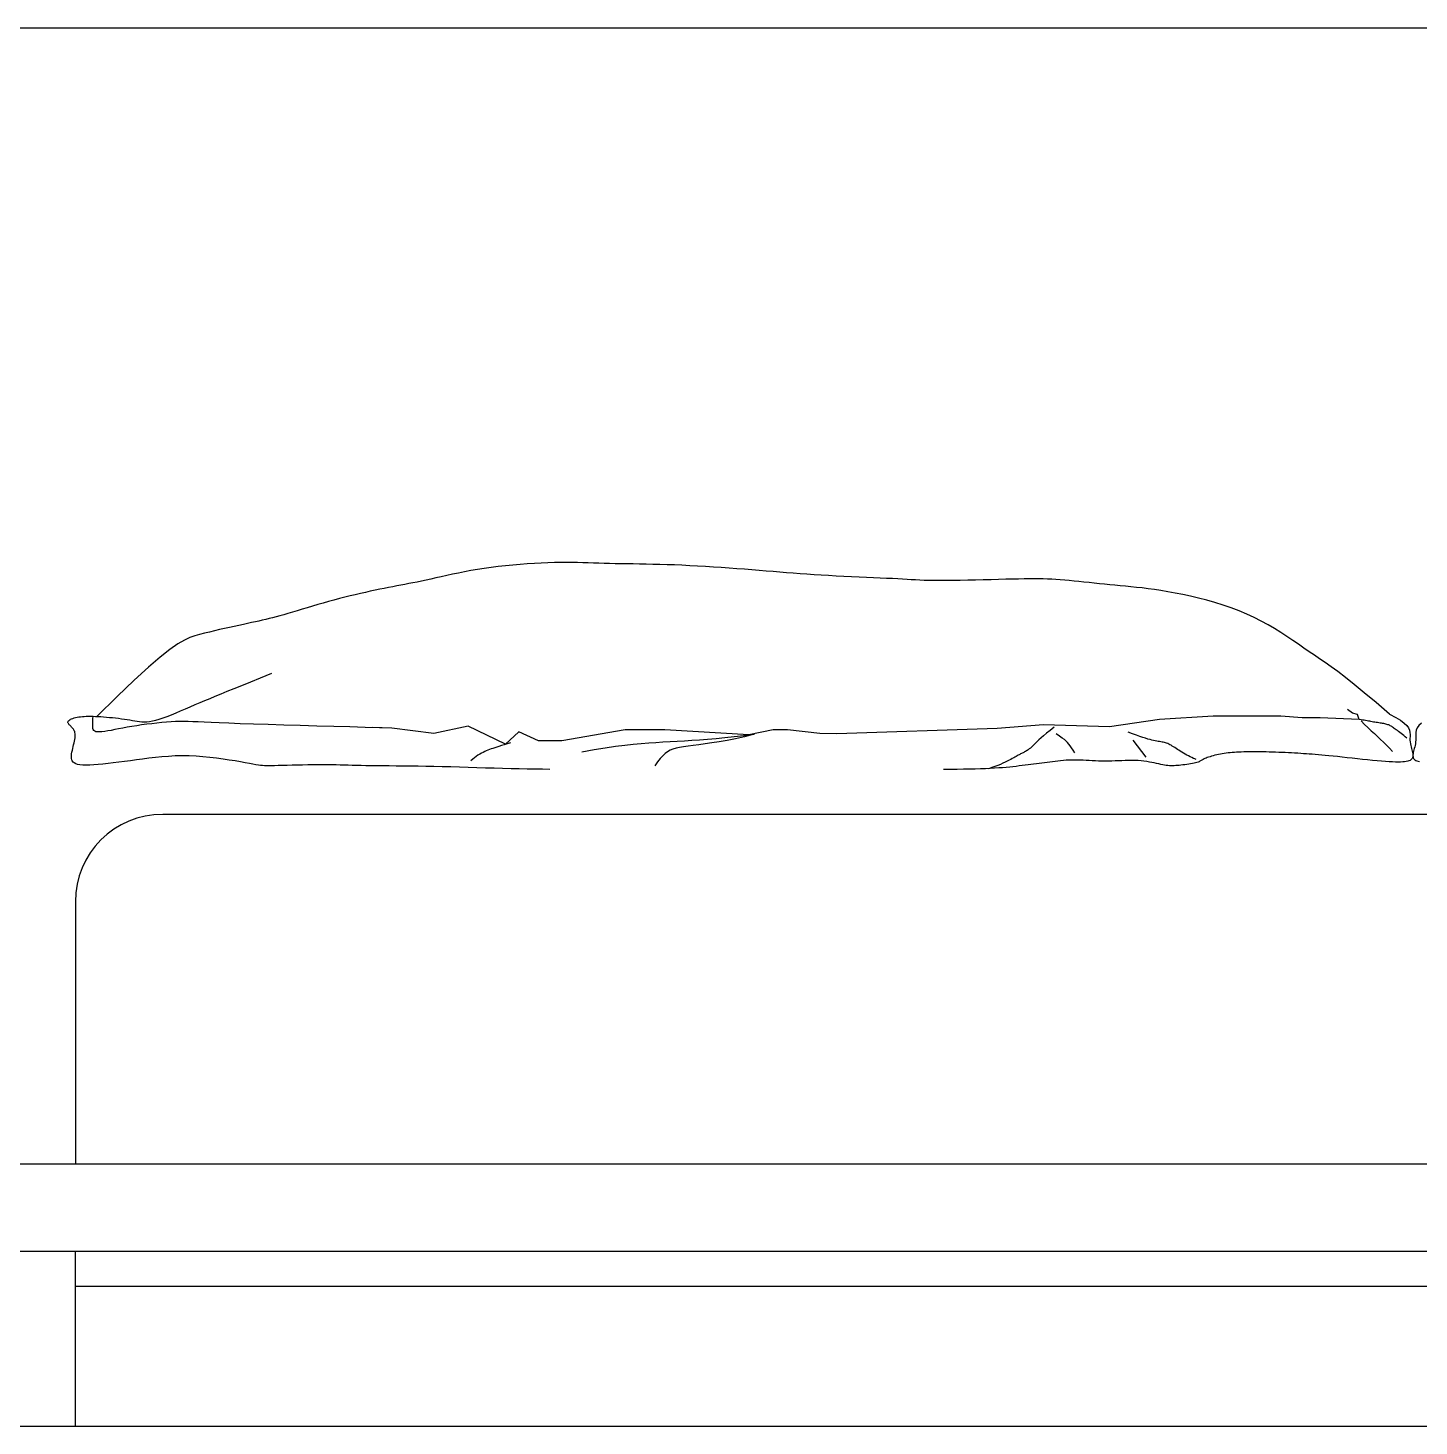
# Model space of a CAD drawing. Header units: millimetres. Extents: x -19825 to 39593, y -31971 to 32026.
# Drawn here: x -7775 to -7130, y -11357 to -10709 of the extents above; entities that cross this region are included whole.
import ezdxf

# ---------------------------------------------------------------- set-up
doc = ezdxf.new("R2010")
doc.units = ezdxf.units.MM
doc.layers.add('blocks', color=253, linetype='Continuous')
doc.layers.add('dim', color=7, linetype='Continuous')

# ---------------------------------------------------------------- blocks, each defined once
blk = doc.blocks.new('A$C08310152')
at = {"ltscale": 0.4, "transparency": 33554687}
for p, q in [((555, 720), (2555, 720)), ((797.27, 439.3), (794.22, 438.66)), ((800.44, 439.92), (797.27, 439.3)), ((803.71, 440.54), (800.44, 439.92)), ((807.09, 441.12), (803.71, 440.54)), ((810.58, 441.67), (807.09, 441.12)), ((814.17, 442.17), (810.58, 441.67)), ((817.84, 442.63), (814.17, 442.17)), ((821.56, 443.05), (817.84, 442.63)), ((825.3, 443.42), (821.56, 443.05)), ((829.05, 443.74), (825.3, 443.42)), ((832.76, 444.02), (829.05, 443.74)), ((836.41, 444.25), (832.76, 444.02)), ((839.98, 444.44), (836.41, 444.25)), ((843.44, 444.58), (839.98, 444.44)), ((846.76, 444.68), (843.44, 444.58)), ((849.92, 444.74), (846.76, 444.68)), ((852.94, 444.75), (849.92, 444.74)), ((855.85, 444.73), (852.94, 444.75)), ((858.67, 444.69), (855.85, 444.73)), ((861.42, 444.62), (858.67, 444.69)), ((864.14, 444.54), (861.42, 444.62)), ((866.84, 444.45), (864.14, 444.54)), ((869.56, 444.35), (866.84, 444.45)), ((872.32, 444.26), (869.56, 444.35)), ((875.14, 444.18), (872.32, 444.26)), ((878.05, 444.11), (875.14, 444.18)), ((881.06, 444.05), (878.05, 444.11)), ((884.15, 444), (881.06, 444.05)), ((887.34, 443.95), (884.15, 444)), ((890.63, 443.9), (887.34, 443.95)), ((894.01, 443.84), (890.63, 443.9)), ((897.49, 443.76), (894.01, 443.84)), ((901.08, 443.67), (897.49, 443.76)), ((904.77, 443.56), (901.08, 443.67)), ((908.56, 443.43), (904.77, 443.56)), ((912.45, 443.26), (908.56, 443.43)), ((916.43, 443.07), (912.45, 443.26)), ((920.46, 442.85), (916.43, 443.07)), ((924.54, 442.61), (920.46, 442.85)), ((928.62, 442.36), (924.54, 442.61)), ((932.7, 442.09), (928.62, 442.36)), ((936.76, 441.81), (932.7, 442.09)), ((940.75, 441.51), (936.76, 441.81)), ((944.68, 441.22), (940.75, 441.51)), ((948.5, 440.92), (944.68, 441.22)), ((952.21, 440.61), (948.5, 440.92)), ((955.83, 440.32), (952.21, 440.61)), ((959.37, 440.02), (955.83, 440.32)), ((962.87, 439.73), (959.37, 440.02)), ((966.34, 439.44), (962.87, 439.73)), ((969.81, 439.16), (966.34, 439.44)), ((763.45, 432.23), (761.3, 431.81)), ((765.55, 432.63), (763.45, 432.23)), ((767.63, 433.02), (765.55, 432.63)), ((769.69, 433.42), (767.63, 433.02)), ((771.78, 433.82), (769.69, 433.42)), ((773.9, 434.23), (771.78, 433.82)), ((776.07, 434.67), (773.9, 434.23)), ((778.33, 435.14), (776.07, 434.67)), ((780.69, 435.64), (778.33, 435.14)), ((783.16, 436.19), (780.69, 435.64)), ((785.75, 436.78), (783.16, 436.19)), ((788.46, 437.39), (785.75, 436.78)), ((791.28, 438.02), (788.46, 437.39)), ((794.22, 438.66), (791.28, 438.02)), ((973.3, 438.89), (969.81, 439.16)), ((976.85, 438.63), (973.3, 438.89)), ((980.46, 438.39), (976.85, 438.63)), ((984.18, 438.15), (980.46, 438.39)), ((988, 437.94), (984.18, 438.15)), ((991.9, 437.73), (988, 437.94)), ((995.83, 437.54), (991.9, 437.73)), ((999.76, 437.36), (995.83, 437.54)), ((1003.64, 437.18), (999.76, 437.36)), ((1007.44, 437.02), (1003.64, 437.18)), ((1011.1, 436.86), (1007.44, 437.02)), ((1014.58, 436.7), (1011.1, 436.86)), ((1017.85, 436.55), (1014.58, 436.7)), ((1020.85, 436.4), (1017.85, 436.55)), ((1023.58, 436.25), (1020.85, 436.4)), ((1026.07, 436.1), (1023.58, 436.25)), ((1028.38, 435.96), (1026.07, 436.1)), ((1030.59, 435.83), (1028.38, 435.96)), ((1032.76, 435.71), (1030.59, 435.83)), ((1034.94, 435.6), (1032.76, 435.71)), ((1037.22, 435.52), (1034.94, 435.6)), ((1039.65, 435.45), (1037.22, 435.52)), ((1042.29, 435.41), (1039.65, 435.45)), ((1045.22, 435.39), (1042.29, 435.41)), ((1048.47, 435.41), (1045.22, 435.39)), ((1052.01, 435.45), (1048.47, 435.41)), ((1055.76, 435.51), (1052.01, 435.45)), ((1059.66, 435.59), (1055.76, 435.51)), ((1063.66, 435.68), (1059.66, 435.59)), ((1067.67, 435.77), (1063.66, 435.68)), ((1071.64, 435.87), (1067.67, 435.77)), ((1075.51, 435.97), (1071.64, 435.87)), ((1079.2, 436.06), (1075.51, 435.97)), ((1082.65, 436.15), (1079.2, 436.06)), ((1085.83, 436.21), (1082.65, 436.15)), ((1088.74, 436.26), (1085.83, 436.21)), ((1091.42, 436.3), (1088.74, 436.26)), ((1093.93, 436.31), (1091.42, 436.3)), ((1096.28, 436.29), (1093.93, 436.31)), ((1098.54, 436.26), (1096.28, 436.29)), ((1100.72, 436.19), (1098.54, 436.26)), ((1102.88, 436.1), (1100.72, 436.19)), ((1105.05, 435.97), (1102.88, 436.1)), ((1107.28, 435.82), (1105.05, 435.97)), ((1109.58, 435.63), (1107.28, 435.82)), ((1111.97, 435.41), (1109.58, 435.63)), ((1114.43, 435.16), (1111.97, 435.41)), ((1116.94, 434.9), (1114.43, 435.16)), ((1119.51, 434.62), (1116.94, 434.9)), ((1122.13, 434.34), (1119.51, 434.62)), ((1124.77, 434.05), (1122.13, 434.34)), ((1127.44, 433.76), (1124.77, 434.05)), ((1130.12, 433.48), (1127.44, 433.76)), ((1132.8, 433.22), (1130.12, 433.48)), ((1135.48, 432.97), (1132.8, 433.22)), ((1138.18, 432.72), (1135.48, 432.97)), ((1140.91, 432.47), (1138.18, 432.72)), ((1143.69, 432.21), (1140.91, 432.47)), ((1146.55, 431.92), (1143.69, 432.21)), ((733.2, 425.35), (730.41, 424.58)), ((735.98, 426.09), (733.2, 425.35)), ((738.74, 426.8), (735.98, 426.09)), ((741.47, 427.48), (738.74, 426.8)), ((744.16, 428.12), (741.47, 427.48)), ((746.8, 428.74), (744.16, 428.12)), ((749.39, 429.33), (746.8, 428.74)), ((751.92, 429.89), (749.39, 429.33)), ((754.39, 430.41), (751.92, 429.89)), ((756.78, 430.91), (754.39, 430.41)), ((759.08, 431.38), (756.78, 430.91)), ((761.3, 431.81), (759.08, 431.38)), ((1149.51, 431.59), (1146.55, 431.92)), ((1152.59, 431.21), (1149.51, 431.59)), ((1155.81, 430.77), (1152.59, 431.21)), ((1159.18, 430.26), (1155.81, 430.77)), ((1162.74, 429.67), (1159.18, 430.26)), ((1166.49, 428.98), (1162.74, 429.67)), ((1170.4, 428.2), (1166.49, 428.98)), ((1174.45, 427.32), (1170.4, 428.2)), ((1178.59, 426.33), (1174.45, 427.32)), ((1182.78, 425.25), (1178.59, 426.33)), ((1187, 424.06), (1182.78, 425.25)), ((707.33, 417.82), (705.29, 417.25)), ((709.51, 418.45), (707.33, 417.82)), ((711.83, 419.13), (709.51, 418.45)), ((714.26, 419.86), (711.83, 419.13)), ((716.8, 420.62), (714.26, 419.86)), ((719.42, 421.4), (716.8, 420.62)), ((722.11, 422.19), (719.42, 421.4)), ((724.85, 423), (722.11, 422.19)), ((727.62, 423.8), (724.85, 423)), ((730.41, 424.58), (727.62, 423.8)), ((1191.21, 422.75), (1187, 424.06)), ((1195.36, 421.34), (1191.21, 422.75)), ((1199.43, 419.82), (1195.36, 421.34)), ((1203.38, 418.17), (1199.43, 419.82)), ((1207.18, 416.42), (1203.38, 418.17)), ((676.79, 410.71), (674.2, 410.13)), ((679.34, 411.28), (676.79, 410.71)), ((681.83, 411.82), (679.34, 411.28)), ((684.25, 412.34), (681.83, 411.82)), ((686.56, 412.84), (684.25, 412.34)), ((688.74, 413.3), (686.56, 412.84)), ((690.78, 413.74), (688.74, 413.3)), ((692.7, 414.16), (690.78, 413.74)), ((694.53, 414.56), (692.7, 414.16)), ((696.29, 414.96), (694.53, 414.56)), ((698.03, 415.37), (696.29, 414.96)), ((699.77, 415.8), (698.03, 415.37)), ((701.54, 416.24), (699.77, 415.8)), ((703.37, 416.72), (701.54, 416.24)), ((705.29, 417.25), (703.37, 416.72)), ((1210.83, 414.57), (1207.18, 416.42)), ((1214.34, 412.64), (1210.83, 414.57)), ((1217.71, 410.65), (1214.34, 412.64)), ((1220.95, 408.64), (1217.71, 410.65)), ((656.14, 404.74), (652.77, 402.76)), ((659, 406.07), (656.14, 404.74)), ((661.55, 406.97), (659, 406.07)), ((663.99, 407.65), (661.55, 406.97)), ((666.48, 408.29), (663.99, 407.65)), ((669.03, 408.92), (666.48, 408.29)), ((671.61, 409.53), (669.03, 408.92)), ((674.2, 410.13), (671.61, 409.53)), ((1224.08, 406.61), (1220.95, 408.64)), ((1227.09, 404.59), (1224.08, 406.61)), ((1230, 402.6), (1227.09, 404.59)), ((643.74, 396.02), (637.69, 390.83)), ((648.7, 399.93), (643.74, 396.02)), ((652.77, 402.76), (648.7, 399.93)), ((1232.8, 400.66), (1230, 402.6)), ((1235.52, 398.79), (1232.8, 400.66)), ((1238.18, 397), (1235.52, 398.79)), ((1240.86, 395.18), (1238.18, 397)), ((637.69, 390.83), (630.35, 384.15)), ((1243.68, 393.24), (1240.86, 395.18)), ((1246.76, 391.05), (1243.68, 393.24)), ((1250.21, 388.51), (1246.76, 391.05)), ((630.35, 384.15), (621.53, 375.75)), ((685.83, 381.44), (690.33, 383.26)), ((690.33, 383.26), (695.4, 385.33)), ((695.4, 385.33), (701.12, 387.66)), ((1254.14, 385.5), (1250.21, 388.51)), ((1258.67, 381.91), (1254.14, 385.5)), ((1263.9, 377.63), (1258.67, 381.91)), ((621.53, 375.75), (611.03, 365.44)), ((666.76, 373.66), (669.35, 374.74)), ((669.35, 374.74), (672.09, 375.87)), ((672.09, 375.87), (675.03, 377.07)), ((675.03, 377.07), (678.25, 378.37)), ((678.25, 378.37), (681.83, 379.82)), ((681.83, 379.82), (685.83, 381.44)), ((1269.95, 372.55), (1263.9, 377.63)), ((649.53, 366.32), (651.84, 367.26)), ((651.84, 367.26), (654.23, 368.27)), ((654.23, 368.27), (656.68, 369.33)), ((656.68, 369.33), (659.17, 370.41)), ((659.17, 370.41), (661.69, 371.5)), ((661.69, 371.5), (664.22, 372.59)), ((664.22, 372.59), (666.76, 373.66)), ((1257.8, 367.18), (1255.23, 369.02)), ((1276.93, 366.55), (1269.95, 372.55)), ((596.16, 362.6), (596.25, 362.87)), ((596.16, 362.32), (596.16, 362.6)), ((596.24, 362.04), (596.16, 362.32)), ((596.38, 361.76), (596.24, 362.04)), ((596.25, 362.87), (596.43, 363.15)), ((596.59, 361.48), (596.38, 361.76)), ((596.43, 363.15), (596.72, 363.42)), ((596.84, 361.19), (596.59, 361.48)), ((596.72, 363.42), (597.09, 363.69)), ((597.13, 360.89), (596.84, 361.19)), ((597.09, 363.69), (597.55, 363.95)), ((597.44, 360.59), (597.13, 360.89)), ((597.76, 360.28), (597.44, 360.59)), ((597.55, 363.95), (598.08, 364.19)), ((598.08, 359.97), (597.76, 360.28)), ((598.08, 364.19), (598.69, 364.43)), ((598.69, 364.43), (599.37, 364.64)), ((599.37, 364.64), (600.11, 364.84)), ((600.11, 364.84), (600.91, 365.02)), ((600.91, 365.02), (601.76, 365.17)), ((601.76, 365.17), (602.65, 365.29)), ((602.65, 365.29), (603.6, 365.39)), ((603.6, 365.39), (604.59, 365.46)), ((604.59, 365.46), (605.63, 365.51)), ((605.63, 365.51), (606.73, 365.53)), ((606.73, 365.53), (607.89, 365.53)), ((607.89, 365.53), (609.1, 365.51)), ((608.93, 360.9), (608.96, 361.88)), ((608.94, 360.04), (608.93, 360.9)), ((609.03, 359.3), (608.94, 360.04)), ((608.96, 361.88), (609.02, 362.98)), ((609.02, 362.98), (609.07, 364.19)), ((609.07, 364.19), (609.1, 365.51)), ((609.1, 365.51), (610.36, 365.47)), ((610.36, 365.47), (611.69, 365.4)), ((611.69, 365.4), (613.09, 365.32)), ((613.09, 365.32), (614.54, 365.22)), ((614.54, 365.22), (616.04, 365.1)), ((616.04, 365.1), (617.58, 364.97)), ((617.58, 364.97), (619.14, 364.82)), ((619.14, 364.82), (620.7, 364.65)), ((620.7, 364.65), (622.26, 364.47)), ((622.26, 364.47), (623.79, 364.28)), ((623.79, 364.28), (625.28, 364.08)), ((625.28, 364.08), (626.72, 363.86)), ((629.1, 360.26), (626.7, 359.85)), ((626.72, 363.86), (628.09, 363.64)), ((628.09, 363.64), (629.39, 363.41)), ((631.59, 360.65), (629.1, 360.26)), ((629.39, 363.41), (630.62, 363.18)), ((630.62, 363.18), (631.83, 362.98)), ((634.15, 361.03), (631.59, 360.65)), ((631.83, 362.98), (633.02, 362.81)), ((633.02, 362.81), (634.23, 362.7)), ((636.74, 361.38), (634.15, 361.03)), ((634.23, 362.7), (635.49, 362.66)), ((635.49, 362.66), (636.81, 362.7)), ((639.35, 361.71), (636.74, 361.38)), ((636.81, 362.7), (638.22, 362.84)), ((638.22, 362.84), (639.74, 363.1)), ((641.95, 362), (639.35, 361.71)), ((639.74, 363.1), (641.41, 363.49)), ((641.41, 363.49), (643.24, 364.02)), ((644.5, 362.25), (641.95, 362)), ((643.24, 364.02), (645.21, 364.68)), ((646.99, 362.47), (644.5, 362.25)), ((645.21, 364.68), (647.31, 365.45)), ((649.38, 362.64), (646.99, 362.47)), ((647.31, 365.45), (649.53, 366.32)), ((651.66, 362.76), (649.38, 362.64)), ((653.81, 362.82), (651.66, 362.76)), ((655.92, 362.84), (653.81, 362.82)), ((658.11, 362.81), (655.92, 362.84)), ((660.49, 362.73), (658.11, 362.81)), ((663.17, 362.62), (660.49, 362.73)), ((666.26, 362.48), (663.17, 362.62)), ((669.87, 362.31), (666.26, 362.48)), ((674.12, 362.12), (669.87, 362.31)), ((679.11, 361.91), (674.12, 362.12)), ((684.96, 361.69), (679.11, 361.91)), ((691.72, 361.45), (684.96, 361.69)), ((699.26, 361.21), (691.72, 361.45)), ((707.36, 360.97), (699.26, 361.21)), ((715.83, 360.72), (707.36, 360.97)), ((724.46, 360.48), (715.83, 360.72)), ((733.06, 360.24), (724.46, 360.48)), ((741.42, 360), (733.06, 360.24)), ((749.34, 359.78), (741.42, 360)), ((802.31, 360.38), (784.65, 356.66)), ((821.61, 351.08), (802.31, 360.38)), ((1098.72, 361.04), (1074.83, 359.2)), ((1132.7, 360.12), (1098.72, 361.04)), ((1158.43, 363.79), (1132.7, 360.12)), ((1185.98, 365.63), (1158.43, 363.79)), ((1204.36, 365.63), (1185.98, 365.63)), ((1220.89, 365.63), (1204.36, 365.63)), ((1231.91, 364.71), (1220.89, 365.63)), ((1241.1, 364.71), (1231.91, 364.71)), ((1261.31, 363.79), (1241.1, 364.71)), ((1260.37, 366.45), (1257.8, 367.18)), ((1261.31, 363.79), (1260.37, 366.45)), ((1262.21, 363.7), (1261.31, 363.79)), ((1263.06, 363.59), (1262.21, 363.7)), ((1262.21, 363.14), (1264.04, 361.34)), ((1263.85, 363.47), (1263.06, 363.59)), ((1264.6, 363.35), (1263.85, 363.47)), ((1264.04, 361.34), (1265.8, 359.66)), ((1265.32, 363.22), (1264.6, 363.35)), ((1266.01, 363.08), (1265.32, 363.22)), ((1266.69, 362.95), (1266.01, 363.08)), ((1267.35, 362.81), (1266.69, 362.95)), ((1268.01, 362.68), (1267.35, 362.81)), ((1268.68, 362.56), (1268.01, 362.68)), ((1269.35, 362.44), (1268.68, 362.56)), ((1270.04, 362.33), (1269.35, 362.44)), ((1270.72, 362.23), (1270.04, 362.33)), ((1271.4, 362.13), (1270.72, 362.23)), ((1272.07, 362.03), (1271.4, 362.13)), ((1272.73, 361.93), (1272.07, 362.03)), ((1273.36, 361.83), (1272.73, 361.93)), ((1273.97, 361.72), (1273.36, 361.83)), ((1274.54, 361.61), (1273.97, 361.72)), ((1275.08, 361.49), (1274.54, 361.61)), ((1275.57, 361.35), (1275.08, 361.49)), ((1276.03, 361.2), (1275.57, 361.35)), ((1276.46, 361.04), (1276.03, 361.2)), ((1276.87, 360.86), (1276.46, 361.04)), ((1277.27, 360.66), (1276.87, 360.86)), ((1276.93, 366.55), (1280.12, 364.95)), ((1277.67, 360.44), (1277.27, 360.66)), ((1278.06, 360.2), (1277.67, 360.44)), ((1278.48, 359.93), (1278.06, 360.2)), ((1280.12, 364.95), (1282.61, 363.45)), ((1282.61, 363.45), (1284.47, 362.05)), ((1284.47, 362.05), (1285.8, 360.73)), ((1285.8, 360.73), (1286.68, 359.49)), ((1292.07, 360.73), (1291.19, 359.49)), ((1293.4, 362.05), (1292.07, 360.73)), ((598.4, 359.64), (598.08, 359.97)), ((598.7, 359.3), (598.4, 359.64)), ((598.98, 358.93), (598.7, 359.3)), ((599.24, 358.54), (598.98, 358.93)), ((599.46, 358.11), (599.24, 358.54)), ((599.65, 357.64), (599.46, 358.11)), ((599.54, 352.74), (599.71, 353.63)), ((599.79, 357.13), (599.65, 357.64)), ((599.71, 353.63), (599.84, 354.46)), ((599.89, 356.56), (599.79, 357.13)), ((599.84, 354.46), (599.92, 355.22)), ((599.93, 355.92), (599.89, 356.56)), ((599.92, 355.22), (599.93, 355.92)), ((609.22, 358.68), (609.03, 359.3)), ((609.53, 358.18), (609.22, 358.68)), ((609.99, 357.8), (609.53, 358.18)), ((610.63, 357.56), (609.99, 357.8)), ((611.46, 357.43), (610.63, 357.56)), ((612.49, 357.43), (611.46, 357.43)), ((613.7, 357.52), (612.49, 357.43)), ((615.1, 357.7), (613.7, 357.52)), ((616.66, 357.96), (615.1, 357.7)), ((618.38, 358.27), (616.66, 357.96)), ((620.25, 358.63), (618.38, 358.27)), ((622.27, 359.02), (620.25, 358.63)), ((624.42, 359.43), (622.27, 359.02)), ((626.7, 359.85), (624.42, 359.43)), ((756.63, 359.56), (749.34, 359.78)), ((763.07, 359.36), (753.14, 359.68)), ((763.07, 359.36), (756.63, 359.56)), ((784.65, 356.66), (763.07, 359.36)), ((828.34, 357.59), (821.61, 351.08)), ((838.56, 352.95), (828.34, 357.59)), ((850.65, 352.95), (838.56, 352.95)), ((883.18, 358.52), (850.65, 352.95)), ((893.4, 358.52), (883.18, 358.52)), ((883.18, 358.52), (883.18, 358.52)), ((903.63, 358.52), (893.4, 358.52)), ((946.97, 355.93), (903.63, 358.52)), ((909.95, 352.68), (913.69, 352.91)), ((913.69, 352.91), (917.54, 353.16)), ((917.54, 353.16), (921.53, 353.45)), ((921.53, 353.45), (925.67, 353.78)), ((925.67, 353.78), (930, 354.15)), ((930, 354.15), (934.53, 354.58)), ((935.73, 353.11), (931.66, 352.39)), ((934.53, 354.58), (939.3, 355.06)), ((940.08, 353.98), (935.73, 353.11)), ((939.3, 355.06), (944.32, 355.62)), ((944.71, 355.02), (940.08, 353.98)), ((944.32, 355.62), (949.63, 356.24)), ((949.63, 356.24), (944.71, 355.02)), ((959.4, 358.52), (946.97, 355.93)), ((966.84, 358.52), (959.4, 358.52)), ((983.54, 356.73), (966.84, 358.52)), ((992.16, 356.45), (983.54, 356.73)), ((1074.83, 359.2), (992.16, 356.45)), ((1096.26, 353.32), (1095.28, 352.39)), ((1097.4, 354.36), (1096.26, 353.32)), ((1098.73, 355.53), (1097.4, 354.36)), ((1100.27, 356.82), (1098.73, 355.53)), ((1102.06, 358.26), (1100.27, 356.82)), ((1104.13, 359.83), (1102.06, 358.26)), ((1106.93, 355.33), (1105.23, 356.53)), ((1108.31, 354.33), (1106.93, 355.33)), ((1109.42, 353.48), (1108.31, 354.33)), ((1110.34, 352.72), (1109.42, 353.48)), ((1144.55, 356.44), (1142.36, 357.26)), ((1146.51, 355.73), (1144.55, 356.44)), ((1147.14, 350.28), (1144.93, 353.22)), ((1148.26, 355.12), (1146.51, 355.73)), ((1149.81, 354.6), (1148.26, 355.12)), ((1151.2, 354.17), (1149.81, 354.6)), ((1152.43, 353.8), (1151.2, 354.17)), ((1153.53, 353.5), (1152.43, 353.8)), ((1154.51, 353.26), (1153.53, 353.5)), ((1155.41, 353.05), (1154.51, 353.26)), ((1156.24, 352.88), (1155.41, 353.05)), ((1157.02, 352.74), (1156.24, 352.88)), ((1265.8, 359.66), (1267.49, 358.08)), ((1267.49, 358.08), (1269.12, 356.57)), ((1269.12, 356.57), (1270.71, 355.1)), ((1270.71, 355.1), (1272.27, 353.64)), ((1272.27, 353.64), (1273.81, 352.17)), ((1278.91, 359.64), (1278.48, 359.93)), ((1279.37, 359.31), (1278.91, 359.64)), ((1279.87, 358.96), (1279.37, 359.31)), ((1280.4, 358.57), (1279.87, 358.96)), ((1280.96, 358.15), (1280.4, 358.57)), ((1281.56, 357.7), (1280.96, 358.15)), ((1282.19, 357.22), (1281.56, 357.7)), ((1282.85, 356.7), (1282.19, 357.22)), ((1283.53, 356.16), (1282.85, 356.7)), ((1284.24, 355.58), (1283.53, 356.16)), ((1284.98, 354.97), (1284.24, 355.58)), ((1285.74, 354.32), (1284.98, 354.97)), ((1286.68, 359.49), (1287.19, 358.32)), ((1287.19, 358.32), (1287.44, 357.21)), ((1287.46, 355.13), (1287.41, 354.15)), ((1287.41, 354.15), (1287.43, 353.2)), ((1287.43, 353.2), (1287.51, 352.28)), ((1287.44, 357.21), (1287.5, 356.15)), ((1287.5, 356.15), (1287.46, 355.13)), ((1290.44, 353.2), (1290.36, 352.28)), ((1290.43, 357.21), (1290.37, 356.15)), ((1290.37, 356.15), (1290.41, 355.13)), ((1290.41, 355.13), (1290.46, 354.15)), ((1290.68, 358.32), (1290.43, 357.21)), ((1290.46, 354.15), (1290.44, 353.2)), ((1291.19, 359.49), (1290.68, 358.32)), ((597.97, 345.35), (598.08, 346.2)), ((598.08, 346.2), (598.24, 347.09)), ((598.24, 347.09), (598.44, 348.02)), ((598.44, 348.02), (598.65, 348.97)), ((598.65, 348.97), (598.88, 349.93)), ((598.88, 349.93), (599.12, 350.88)), ((599.12, 350.88), (599.34, 351.83)), ((599.34, 351.83), (599.54, 352.74)), ((808.26, 346.02), (807.39, 345.48)), ((809.13, 346.51), (808.26, 346.02)), ((809.99, 346.95), (809.13, 346.51)), ((810.84, 347.34), (809.99, 346.95)), ((811.68, 347.7), (810.84, 347.34)), ((812.52, 348.05), (811.68, 347.7)), ((813.35, 348.37), (812.52, 348.05)), ((814.2, 348.69), (813.35, 348.37)), ((815.08, 349.01), (814.2, 348.69)), ((816.02, 349.34), (815.08, 349.01)), ((817.05, 349.68), (816.02, 349.34)), ((818.18, 350.04), (817.05, 349.68)), ((819.43, 350.43), (818.18, 350.04)), ((820.83, 350.85), (819.43, 350.43)), ((822.4, 351.3), (820.83, 350.85)), ((824.16, 351.81), (822.4, 351.3)), ((860.8, 347.27), (867.17, 348.39)), ((867.17, 348.39), (872.94, 349.32)), ((872.94, 349.32), (878.19, 350.08)), ((878.19, 350.08), (882.98, 350.68)), ((882.98, 350.68), (887.38, 351.16)), ((887.38, 351.16), (891.49, 351.54)), ((891.49, 351.54), (895.35, 351.83)), ((895.35, 351.83), (899.06, 352.07)), ((899.06, 352.07), (902.68, 352.28)), ((903.75, 346.31), (902.51, 345.14)), ((902.68, 352.28), (906.29, 352.48)), ((905.02, 347.25), (903.75, 346.31)), ((906.35, 348), (905.02, 347.25)), ((906.29, 352.48), (909.95, 352.68)), ((907.8, 348.6), (906.35, 348)), ((909.41, 349.08), (907.8, 348.6)), ((911.22, 349.47), (909.41, 349.08)), ((913.27, 349.82), (911.22, 349.47)), ((915.61, 350.15), (913.27, 349.82)), ((918.24, 350.49), (915.61, 350.15)), ((921.17, 350.86), (918.24, 350.49)), ((924.38, 351.28), (921.17, 350.86)), ((927.87, 351.78), (924.38, 351.28)), ((931.66, 352.39), (927.87, 351.78)), ((1086.05, 345.67), (1085.59, 345.42)), ((1086.49, 345.91), (1086.05, 345.67)), ((1086.9, 346.13), (1086.49, 345.91)), ((1087.3, 346.34), (1086.9, 346.13)), ((1087.7, 346.55), (1087.3, 346.34)), ((1088.11, 346.75), (1087.7, 346.55)), ((1088.53, 346.95), (1088.11, 346.75)), ((1088.96, 347.17), (1088.53, 346.95)), ((1089.4, 347.4), (1088.96, 347.17)), ((1089.86, 347.66), (1089.4, 347.4)), ((1090.34, 347.96), (1089.86, 347.66)), ((1090.83, 348.29), (1090.34, 347.96)), ((1091.35, 348.67), (1090.83, 348.29)), ((1091.89, 349.11), (1091.35, 348.67)), ((1092.45, 349.61), (1091.89, 349.11)), ((1093.05, 350.18), (1092.45, 349.61)), ((1093.7, 350.82), (1093.05, 350.18)), ((1094.44, 351.56), (1093.7, 350.82)), ((1095.28, 352.39), (1094.44, 351.56)), ((1111.11, 351.98), (1110.34, 352.72)), ((1111.79, 351.21), (1111.11, 351.98)), ((1112.45, 350.35), (1111.79, 351.21)), ((1113.12, 349.33), (1112.45, 350.35)), ((1113.88, 348.1), (1113.12, 349.33)), ((1114.79, 346.61), (1113.88, 348.1)), ((1151.55, 344.4), (1147.14, 350.28)), ((1157.75, 352.61), (1157.02, 352.74)), ((1158.44, 352.49), (1157.75, 352.61)), ((1159.1, 352.38), (1158.44, 352.49)), ((1159.73, 352.27), (1159.1, 352.38)), ((1160.34, 352.14), (1159.73, 352.27)), ((1160.93, 352.01), (1160.34, 352.14)), ((1161.5, 351.85), (1160.93, 352.01)), ((1162.07, 351.66), (1161.5, 351.85)), ((1162.64, 351.44), (1162.07, 351.66)), ((1163.21, 351.19), (1162.64, 351.44)), ((1163.79, 350.89), (1163.21, 351.19)), ((1164.39, 350.56), (1163.79, 350.89)), ((1164.99, 350.2), (1164.39, 350.56)), ((1165.61, 349.81), (1164.99, 350.2)), ((1166.26, 349.39), (1165.61, 349.81)), ((1166.93, 348.95), (1166.26, 349.39)), ((1167.63, 348.49), (1166.93, 348.95)), ((1168.37, 348.02), (1167.63, 348.49)), ((1169.14, 347.53), (1168.37, 348.02)), ((1169.95, 347.03), (1169.14, 347.53)), ((1170.79, 346.52), (1169.95, 347.03)), ((1171.64, 346.02), (1170.79, 346.52)), ((1172.51, 345.54), (1171.64, 346.02)), ((1187.91, 345.65), (1186.99, 345.42)), ((1188.85, 345.85), (1187.91, 345.65)), ((1189.81, 346.05), (1188.85, 345.85)), ((1190.78, 346.22), (1189.81, 346.05)), ((1191.76, 346.38), (1190.78, 346.22)), ((1192.76, 346.52), (1191.76, 346.38)), ((1193.78, 346.64), (1192.76, 346.52)), ((1194.83, 346.75), (1193.78, 346.64)), ((1195.9, 346.85), (1194.83, 346.75)), ((1197, 346.93), (1195.9, 346.85)), ((1198.14, 347), (1197, 346.93)), ((1199.31, 347.07), (1198.14, 347)), ((1200.53, 347.12), (1199.31, 347.07)), ((1201.79, 347.16), (1200.53, 347.12)), ((1203.1, 347.19), (1201.79, 347.16)), ((1204.45, 347.21), (1203.1, 347.19)), ((1205.84, 347.23), (1204.45, 347.21)), ((1207.27, 347.23), (1205.84, 347.23)), ((1208.73, 347.23), (1207.27, 347.23)), ((1210.23, 347.21), (1208.73, 347.23)), ((1211.76, 347.19), (1210.23, 347.21)), ((1213.33, 347.16), (1211.76, 347.19)), ((1214.92, 347.12), (1213.33, 347.16)), ((1216.54, 347.07), (1214.92, 347.12)), ((1218.18, 347.01), (1216.54, 347.07)), ((1219.83, 346.94), (1218.18, 347.01)), ((1221.49, 346.87), (1219.83, 346.94)), ((1223.15, 346.79), (1221.49, 346.87)), ((1224.8, 346.71), (1223.15, 346.79)), ((1226.43, 346.62), (1224.8, 346.71)), ((1228.04, 346.53), (1226.43, 346.62)), ((1229.61, 346.44), (1228.04, 346.53)), ((1231.15, 346.35), (1229.61, 346.44)), ((1232.65, 346.26), (1231.15, 346.35)), ((1234.12, 346.16), (1232.65, 346.26)), ((1235.59, 346.06), (1234.12, 346.16)), ((1237.09, 345.95), (1235.59, 346.06)), ((1238.63, 345.83), (1237.09, 345.95)), ((1240.24, 345.7), (1238.63, 345.83)), ((1241.95, 345.55), (1240.24, 345.7)), ((1273.81, 352.17), (1275.33, 350.64)), ((1275.33, 350.64), (1276.85, 349.04)), ((1276.85, 349.04), (1278.39, 347.34)), ((1287.51, 352.28), (1287.64, 351.39)), ((1287.64, 351.39), (1287.8, 350.54)), ((1287.8, 350.54), (1288, 349.72)), ((1288, 349.72), (1288.2, 348.93)), ((1288.2, 348.93), (1288.4, 348.19)), ((1288.4, 348.19), (1288.59, 347.48)), ((1288.59, 347.48), (1288.75, 346.82)), ((1288.75, 346.82), (1288.87, 346.2)), ((1288.87, 346.2), (1288.93, 345.62)), ((1288.93, 345.62), (1288.94, 345.1)), ((1289, 346.2), (1288.94, 345.62)), ((1288.94, 345.62), (1288.94, 345.1)), ((1289.12, 346.82), (1289, 346.2)), ((1289.28, 347.48), (1289.12, 346.82)), ((1289.47, 348.19), (1289.28, 347.48)), ((1289.67, 348.93), (1289.47, 348.19)), ((1289.87, 349.72), (1289.67, 348.93)), ((1290.07, 350.54), (1289.87, 349.72)), ((1290.23, 351.39), (1290.07, 350.54)), ((1290.36, 352.28), (1290.23, 351.39)), ((597.93, 344.55), (597.97, 345.35)), ((597.97, 343.81), (597.93, 344.55)), ((598.11, 343.13), (597.97, 343.81)), ((598.39, 342.51), (598.11, 343.13)), ((598.81, 341.96), (598.39, 342.51)), ((599.4, 341.48), (598.81, 341.96)), ((600.17, 341.08), (599.4, 341.48)), ((601.16, 340.77), (600.17, 341.08)), ((602.37, 340.54), (601.16, 340.77)), ((603.82, 340.4), (602.37, 340.54)), ((605.51, 340.35), (603.82, 340.4)), ((607.41, 340.37), (605.51, 340.35)), ((609.51, 340.47), (607.41, 340.37)), ((611.78, 340.63), (609.51, 340.47)), ((614.23, 340.86), (611.78, 340.63)), ((616.82, 341.13), (614.23, 340.86)), ((619.55, 341.46), (616.82, 341.13)), ((622.39, 341.82), (619.55, 341.46)), ((625.33, 342.22), (622.39, 341.82)), ((628.36, 342.64), (625.33, 342.22)), ((631.46, 343.08), (628.36, 342.64)), ((634.64, 343.51), (631.46, 343.08)), ((637.89, 343.93), (634.64, 343.51)), ((641.2, 344.3), (637.89, 343.93)), ((644.57, 344.63), (641.2, 344.3)), ((648, 344.89), (644.57, 344.63)), ((651.47, 345.07), (648, 344.89)), ((654.99, 345.16), (651.47, 345.07)), ((658.56, 345.13), (654.99, 345.16)), ((662.15, 344.97), (658.56, 345.13)), ((665.74, 344.71), (662.15, 344.97)), ((669.29, 344.36), (665.74, 344.71)), ((672.76, 343.95), (669.29, 344.36)), ((676.11, 343.48), (672.76, 343.95)), ((679.29, 342.99), (676.11, 343.48)), ((682.28, 342.49), (679.29, 342.99)), ((685.02, 342), (682.28, 342.49)), ((687.49, 341.55), (685.02, 342)), ((689.64, 341.15), (687.49, 341.55)), ((691.44, 340.82), (689.64, 341.15)), ((692.96, 340.55), (691.44, 340.82)), ((694.25, 340.35), (692.96, 340.55)), ((695.39, 340.2), (694.25, 340.35)), ((696.43, 340.1), (695.39, 340.2)), ((697.45, 340.04), (696.43, 340.1)), ((698.52, 340.01), (697.45, 340.04)), ((699.7, 340.01), (698.52, 340.01)), ((701.05, 340.04), (699.7, 340.01)), ((702.65, 340.08), (701.05, 340.04)), ((704.54, 340.13), (702.65, 340.08)), ((706.7, 340.19), (704.54, 340.13)), ((709.07, 340.25), (706.7, 340.19)), ((711.61, 340.31), (709.07, 340.25)), ((714.27, 340.37), (711.61, 340.31)), ((716.99, 340.42), (714.27, 340.37)), ((719.74, 340.47), (716.99, 340.42)), ((722.45, 340.5), (719.74, 340.47)), ((725.09, 340.53), (722.45, 340.5)), ((727.61, 340.54), (725.09, 340.53)), ((729.96, 340.53), (727.61, 340.54)), ((732.18, 340.5), (729.96, 340.53)), ((734.3, 340.47), (732.18, 340.5)), ((736.36, 340.42), (734.3, 340.47)), ((738.4, 340.37), (736.36, 340.42)), ((740.46, 340.31), (738.4, 340.37)), ((742.58, 340.25), (740.46, 340.31)), ((744.79, 340.19), (742.58, 340.25)), ((747.13, 340.13), (744.79, 340.19)), ((749.65, 340.08), (747.13, 340.13)), ((752.37, 340.04), (749.65, 340.08)), ((755.3, 340), (752.37, 340.04)), ((758.41, 339.97), (755.3, 340)), ((761.71, 339.94), (758.41, 339.97)), ((765.17, 339.91), (761.71, 339.94)), ((768.8, 339.87), (765.17, 339.91)), ((772.58, 339.82), (768.8, 339.87)), ((776.5, 339.77), (772.58, 339.82)), ((780.54, 339.7), (776.5, 339.77)), ((784.71, 339.62), (780.54, 339.7)), ((788.99, 339.52), (784.71, 339.62)), ((793.35, 339.4), (788.99, 339.52)), ((797.78, 339.28), (793.35, 339.4)), ((802.25, 339.14), (797.78, 339.28)), ((806.74, 339.01), (802.25, 339.14)), ((804.69, 343.39), (803.76, 342.51)), ((805.6, 344.17), (804.69, 343.39)), ((806.5, 344.86), (805.6, 344.17)), ((807.39, 345.48), (806.5, 344.86)), ((811.22, 338.87), (806.74, 339.01)), ((815.68, 338.74), (811.22, 338.87)), ((820.09, 338.61), (815.68, 338.74)), ((824.42, 338.5), (820.09, 338.61)), ((828.65, 338.4), (824.42, 338.5)), ((899.91, 341.98), (898.46, 339.93)), ((901.24, 343.71), (899.91, 341.98)), ((902.51, 345.14), (901.24, 343.71)), ((1068.83, 338.5), (1066.26, 338.4)), ((1071.24, 338.61), (1068.83, 338.5)), ((1072.01, 339.08), (1070.3, 338.52)), ((1073.49, 338.75), (1071.24, 338.61)), ((1073.6, 339.64), (1072.01, 339.08)), ((1075.6, 338.89), (1073.49, 338.75)), ((1075.07, 340.21), (1073.6, 339.64)), ((1076.44, 340.76), (1075.07, 340.21)), ((1077.59, 339.05), (1075.6, 338.89)), ((1077.7, 341.31), (1076.44, 340.76)), ((1079.47, 339.21), (1077.59, 339.05)), ((1078.86, 341.85), (1077.7, 341.31)), ((1079.93, 342.37), (1078.86, 341.85)), ((1081.25, 339.38), (1079.47, 339.21)), ((1080.9, 342.86), (1079.93, 342.37)), ((1081.79, 343.33), (1080.9, 342.86)), ((1082.95, 339.56), (1081.25, 339.38)), ((1082.59, 343.76), (1081.79, 343.33)), ((1083.31, 344.15), (1082.59, 343.76)), ((1084.58, 339.74), (1082.95, 339.56)), ((1083.97, 344.51), (1083.31, 344.15)), ((1084.56, 344.84), (1083.97, 344.51)), ((1085.1, 345.14), (1084.56, 344.84)), ((1086.16, 339.93), (1084.58, 339.74)), ((1085.59, 345.42), (1085.1, 345.14)), ((1087.71, 340.11), (1086.16, 339.93)), ((1089.22, 340.29), (1087.71, 340.11)), ((1090.7, 340.48), (1089.22, 340.29)), ((1092.15, 340.66), (1090.7, 340.48)), ((1093.59, 340.84), (1092.15, 340.66)), ((1095, 341.03), (1093.59, 340.84)), ((1096.4, 341.21), (1095, 341.03)), ((1097.79, 341.39), (1096.4, 341.21)), ((1099.18, 341.58), (1097.79, 341.39)), ((1100.55, 341.76), (1099.18, 341.58)), ((1101.93, 341.94), (1100.55, 341.76)), ((1103.31, 342.12), (1101.93, 341.94)), ((1104.7, 342.3), (1103.31, 342.12)), ((1106.09, 342.46), (1104.7, 342.3)), ((1107.48, 342.6), (1106.09, 342.46)), ((1108.89, 342.73), (1107.48, 342.6)), ((1110.3, 342.84), (1108.89, 342.73)), ((1111.73, 342.92), (1110.3, 342.84)), ((1113.18, 342.97), (1111.73, 342.92)), ((1114.64, 342.99), (1113.18, 342.97)), ((1116.12, 342.97), (1114.64, 342.99)), ((1117.62, 342.92), (1116.12, 342.97)), ((1119.14, 342.85), (1117.62, 342.92)), ((1120.67, 342.77), (1119.14, 342.85)), ((1122.24, 342.68), (1120.67, 342.77)), ((1123.82, 342.59), (1122.24, 342.68)), ((1125.43, 342.51), (1123.82, 342.59)), ((1127.06, 342.44), (1125.43, 342.51)), ((1128.72, 342.39), (1127.06, 342.44)), ((1130.41, 342.37), (1128.72, 342.39)), ((1132.12, 342.39), (1130.41, 342.37)), ((1133.85, 342.43), (1132.12, 342.39)), ((1135.59, 342.5), (1133.85, 342.43)), ((1137.34, 342.57), (1135.59, 342.5)), ((1139.08, 342.64), (1137.34, 342.57)), ((1140.8, 342.7), (1139.08, 342.64)), ((1142.51, 342.75), (1140.8, 342.7)), ((1144.18, 342.77), (1142.51, 342.75)), ((1145.81, 342.75), (1144.18, 342.77)), ((1147.4, 342.68), (1145.81, 342.75)), ((1148.94, 342.56), (1147.4, 342.68)), ((1150.41, 342.4), (1148.94, 342.56)), ((1151.84, 342.2), (1150.41, 342.4)), ((1153.2, 341.97), (1151.84, 342.2)), ((1154.5, 341.72), (1153.2, 341.97)), ((1155.75, 341.47), (1154.5, 341.72)), ((1156.93, 341.21), (1155.75, 341.47)), ((1158.05, 340.97), (1156.93, 341.21)), ((1159.11, 340.74), (1158.05, 340.97)), ((1160.11, 340.54), (1159.11, 340.74)), ((1161.04, 340.37), (1160.11, 340.54)), ((1161.93, 340.24), (1161.04, 340.37)), ((1162.77, 340.14), (1161.93, 340.24)), ((1163.58, 340.08), (1162.77, 340.14)), ((1164.38, 340.04), (1163.58, 340.08)), ((1165.17, 340.03), (1164.38, 340.04)), ((1165.97, 340.05), (1165.17, 340.03)), ((1166.79, 340.09), (1165.97, 340.05)), ((1167.64, 340.15), (1166.79, 340.09)), ((1168.53, 340.23), (1167.64, 340.15)), ((1169.47, 340.33), (1168.53, 340.23)), ((1170.46, 340.45), (1169.47, 340.33)), ((1171.46, 340.58), (1170.46, 340.45)), ((1172.47, 340.73), (1171.46, 340.58)), ((1173.47, 340.88), (1172.47, 340.73)), ((1173.37, 345.07), (1172.51, 345.54)), ((1174.22, 344.63), (1173.37, 345.07)), ((1174.44, 341.05), (1173.47, 340.88)), ((1175.05, 344.22), (1174.22, 344.63)), ((1175.37, 341.22), (1174.44, 341.05)), ((1175.85, 343.86), (1175.05, 344.22)), ((1176.23, 341.4), (1175.37, 341.22)), ((1176.59, 343.55), (1175.85, 343.86)), ((1177.02, 341.58), (1176.23, 341.4)), ((1177.29, 343.3), (1176.59, 343.55)), ((1177.72, 341.76), (1177.02, 341.58)), ((1178.31, 341.95), (1177.72, 341.76)), ((1178.81, 342.13), (1178.31, 341.95)), ((1179.24, 342.32), (1178.81, 342.13)), ((1179.61, 342.51), (1179.24, 342.32)), ((1179.96, 342.7), (1179.61, 342.51)), ((1180.29, 342.9), (1179.96, 342.7)), ((1180.62, 343.1), (1180.29, 342.9)), ((1180.98, 343.31), (1180.62, 343.1)), ((1181.38, 343.53), (1180.98, 343.31)), ((1181.85, 343.75), (1181.38, 343.53)), ((1182.4, 343.98), (1181.85, 343.75)), ((1183.02, 344.22), (1182.4, 343.98)), ((1183.71, 344.47), (1183.02, 344.22)), ((1184.45, 344.71), (1183.71, 344.47)), ((1185.26, 344.96), (1184.45, 344.71)), ((1186.11, 345.19), (1185.26, 344.96)), ((1186.99, 345.42), (1186.11, 345.19)), ((1243.76, 345.38), (1241.95, 345.55)), ((1245.72, 345.19), (1243.76, 345.38)), ((1247.84, 344.97), (1245.72, 345.19)), ((1250.13, 344.73), (1247.84, 344.97)), ((1252.56, 344.47), (1250.13, 344.73)), ((1255.11, 344.19), (1252.56, 344.47)), ((1257.72, 343.9), (1255.11, 344.19)), ((1260.37, 343.62), (1257.72, 343.9)), ((1263.02, 343.33), (1260.37, 343.62)), ((1265.62, 343.06), (1263.02, 343.33)), ((1268.14, 342.81), (1265.62, 343.06)), ((1270.54, 342.57), (1268.14, 342.81)), ((1272.79, 342.37), (1270.54, 342.57)), ((1274.86, 342.21), (1272.79, 342.37)), ((1276.74, 342.08), (1274.86, 342.21)), ((1278.44, 341.99), (1276.74, 342.08)), ((1279.98, 341.93), (1278.44, 341.99)), ((1281.37, 341.91), (1279.98, 341.93)), ((1282.6, 341.93), (1281.37, 341.91)), ((1283.7, 341.99), (1282.6, 341.93)), ((1284.67, 342.08), (1283.7, 341.99)), ((1285.52, 342.21), (1284.67, 342.08)), ((1286.27, 342.37), (1285.52, 342.21)), ((1286.9, 342.58), (1286.27, 342.37)), ((1287.45, 342.82), (1286.9, 342.58)), ((1287.9, 343.09), (1287.45, 342.82)), ((1288.26, 343.41), (1287.9, 343.09)), ((1288.54, 343.77), (1288.26, 343.41)), ((1288.75, 344.17), (1288.54, 343.77)), ((1288.88, 344.61), (1288.75, 344.17)), ((1288.94, 345.1), (1288.88, 344.61)), ((1288.94, 345.1), (1289, 344.61)), ((1289, 344.61), (1289.13, 344.17)), ((1289.13, 344.17), (1289.33, 343.77)), ((1289.33, 343.77), (1289.61, 343.41)), ((1289.61, 343.41), (1289.97, 343.09)), ((1289.97, 343.09), (1290.42, 342.82)), ((1290.42, 342.82), (1290.97, 342.58)), ((1290.97, 342.58), (1291.61, 342.37)), ((1291.61, 342.37), (1292.35, 342.21)), ((832.77, 338.31), (828.65, 338.4)), ((836.76, 338.25), (832.77, 338.31)), ((840.63, 338.2), (836.76, 338.25)), ((844.35, 338.18), (840.63, 338.2)), ((1050.78, 338.17), (1047.2, 338.18)), ((1054.2, 338.18), (1050.78, 338.17)), ((1057.47, 338.2), (1054.2, 338.18)), ((1060.57, 338.25), (1057.47, 338.2)), ((1063.5, 338.31), (1060.57, 338.25)), ((1066.26, 338.4), (1063.5, 338.31)), ((2465, 315), (645, 315)), ((600, 270), (600, 135)), ((555, 135), (2555, 135)), ((600, 135), (2510, 135)), ((555, 90), (2555, 90)), ((600, 0), (600, 90)), ((600, 72), (2510, 72))]:
    blk.add_line(p, q, dxfattribs=at)
blk.add_arc((645, 270), 45, 90, 180, dxfattribs=at)

msp = doc.modelspace()

# ---------------------------------------------------------------- linework, layer by layer
at = {"layer": 'dim', "transparency": 33554687}
msp.add_line((-9018.85, -11356.9), (8461.15, -11356.9), dxfattribs=at)

# ---------------------------------------------------------------- block references
at = {"layer": 'blocks', "color": 7, "transparency": 33554687, "xscale": 0.8999999999999996, "yscale": 0.8999999999999996, "zscale": 0.8999999999999996}
msp.add_blockref('A$C08310152', (-8293.35, -11356.9), dxfattribs=at)

doc.saveas('drawing.dxf')
